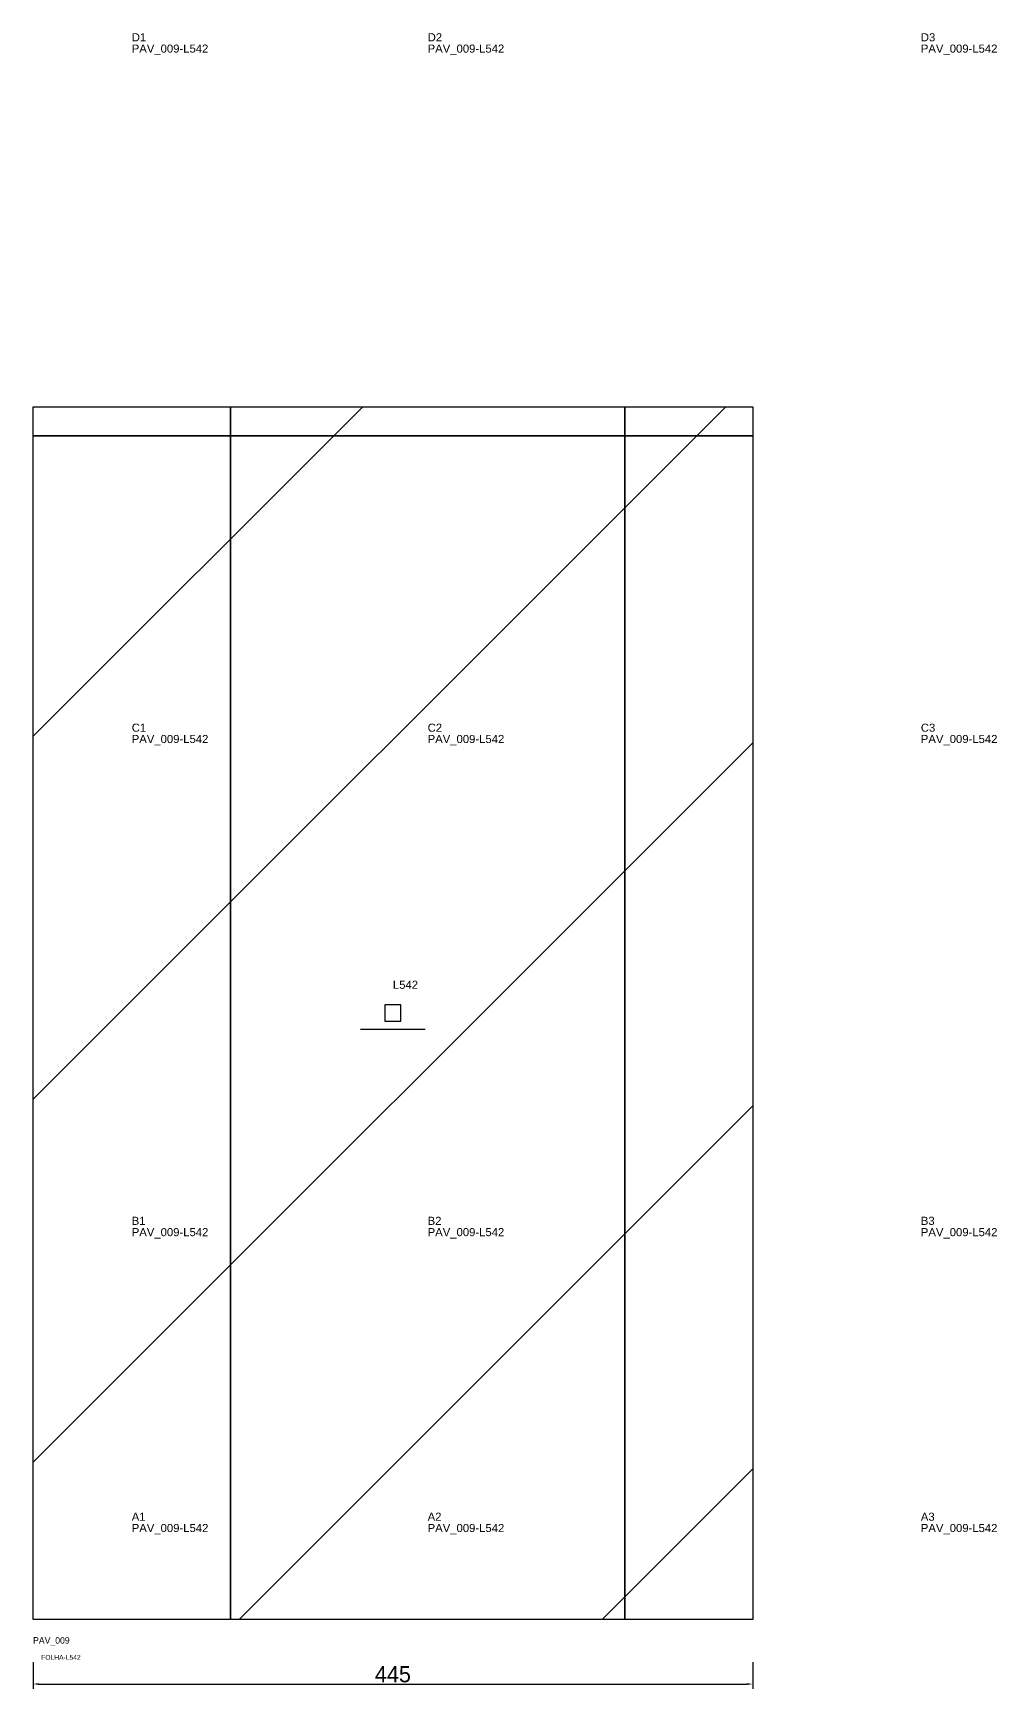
# Model space of a CAD drawing. Header units: metres. Extents: x 222 to 818, y -592 to 1653.
# Drawn here: x 222 to 818, y -592 to 433 of the extents above; entities that cross this region are included whole.
import ezdxf

# ---------------------------------------------------------------- set-up
doc = ezdxf.new("R2010")
doc.units = ezdxf.units.M
for name, color, linetype in [('3', 3, 'CONTINUOUS'), ('AUX00', 7, 'CONTINUOUS'), ('COTA', 241, 'CONTINUOUS'), ('FOLHA', 255, 'CONTINUOUS'), ('Hachura', 251, 'CONTINUOUS'), ('NOMENCLATURA', 7, 'CONTINUOUS'), ('Nível', 160, 'CONTINUOUS'), ('Painéis', 200, 'CONTINUOUS'), ('Pilares', 5, 'CONTINUOUS'), ('SARR_2.2x7', 40, 'CONTINUOUS')]:
    doc.layers.add(name, color=color, linetype=linetype)
doc.styles.add('ARIAL', font='Arial.ttf')
doc.styles.add('STR_STANDARD', font='arial.ttf')
doc.dimstyles.new('EZ DXF', dxfattribs={"dimtxt": 10, "dimasz": 3.5, "dimexe": 3, "dimexo": 1.5, "dimgap": 1, "dimtad": 1, "dimdec": 1, "dimdsep": 46, "dimcen": 2.5, "dimazin": 3, "dimtfac": 1, "dimtmove": 0, "dimatfit": 3})

msp = doc.modelspace()

# ---------------------------------------------------------------- hatches: boundary and pattern name
at = {"layer": 'Hachura'}
h = msp.add_hatch(dxfattribs=at)
h.set_pattern_fill('ANSI31', scale=50)
h.paths.add_polyline_path([(222.2, -548.5), (222.2, 201.5), (637.2, 201.5), (667.2, 201.5), (667.2, 178.5), (667.2, -91.5), (667.2, -541.5), (667.2, -548.5), (637.2, -548.5)])
h = msp.add_hatch(dxfattribs=at)
h.set_pattern_fill('ANSI31', scale=50)
h.paths.add_polyline_path([(222.2, -548.5), (222.2, 201.5), (637.2, 201.5), (667.2, 201.5), (667.2, 178.5), (667.2, -91.5), (667.2, -541.5), (667.2, -548.5), (637.2, -548.5)])

# ---------------------------------------------------------------- linework, layer by layer
at = {"layer": '3'}
for points in [[(344.2, -548.5), (344.2, 201.5)], [(344.2, -548.5), (344.2, 201.5)], [(588.2, -548.5), (588.2, 201.5)], [(588.2, -548.5), (588.2, 201.5)], [(222.2, 183.5), (667.2, 183.5)], [(222.2, 183.5), (667.2, 183.5)]]:
    msp.add_lwpolyline(points, close=True, dxfattribs=at)
at = {"layer": 'Painéis', "color": 200}
for p, q in [((222.2, -548.5), (222.2, 201.5)), ((222.2, 201.5), (637.2, 201.5)), ((222.2, -548.5), (222.2, 201.5)), ((222.2, 201.5), (637.2, 201.5)), ((637.2, 201.5), (667.2, 201.5)), ((637.2, 201.5), (667.2, 201.5)), ((667.2, 201.5), (667.2, 178.5)), ((667.2, 201.5), (667.2, 178.5)), ((667.2, 178.5), (667.2, -91.5)), ((667.2, 178.5), (667.2, -91.5)), ((667.2, -91.5), (667.2, -541.5)), ((667.2, -91.5), (667.2, -541.5)), ((667.2, -541.5), (667.2, -548.5)), ((667.2, -541.5), (667.2, -548.5)), ((637.2, -548.5), (222.2, -548.5)), ((637.2, -548.5), (222.2, -548.5)), ((667.2, -548.5), (637.2, -548.5)), ((667.2, -548.5), (637.2, -548.5))]:
    msp.add_line(p, q, dxfattribs=at)
at = {"layer": 'Pilares'}
msp.add_lwpolyline([(439.7, -178.5), (449.7, -178.5), (449.7, -168.5), (439.7, -168.5)], close=True, dxfattribs=at)
msp.add_lwpolyline([(439.7, -178.5), (449.7, -178.5), (449.7, -168.5), (439.7, -168.5)], close=True, dxfattribs=at)
at = {"layer": 'SARR_2.2x7'}
msp.add_line((424.7, -183.5), (464.7, -183.5), dxfattribs=at)
msp.add_line((424.7, -183.5), (464.7, -183.5), dxfattribs=at)

# ---------------------------------------------------------------- texts
at = {"layer": '3', "style": 'STR_STANDARD'}
for s, p in [('D1', (283.2, 427.5)), ('D1', (283.2, 427.5)), ('D2', (466.2, 427.5)), ('D2', (466.2, 427.5)), ('D3', (771.2, 427.5)), ('D3', (771.2, 427.5)), ('C1', (283.2, 0.5)), ('C1', (283.2, 0.5)), ('C2', (466.2, 0.5)), ('C2', (466.2, 0.5)), ('C3', (771.2, 0.5)), ('C3', (771.2, 0.5)), ('B1', (283.2, -304.5)), ('B1', (283.2, -304.5)), ('B2', (466.2, -304.5)), ('B2', (466.2, -304.5)), ('B3', (771.2, -304.5)), ('B3', (771.2, -304.5)), ('A1', (283.2, -487.5)), ('A1', (283.2, -487.5)), ('A2', (466.2, -487.5)), ('A2', (466.2, -487.5)), ('A3', (771.2, -487.5)), ('A3', (771.2, -487.5))]:
    msp.add_text(s, height=5, dxfattribs=at).set_placement(p)
at = {"layer": 'AUX00', "style": 'STR_STANDARD'}
for p in [(283.2, 420.5), (283.2, 420.5), (466.2, 420.5), (466.2, 420.5), (771.2, 420.5), (771.2, 420.5), (283.2, -6.5), (283.2, -6.5), (466.2, -6.5), (466.2, -6.5), (771.2, -6.5), (771.2, -6.5), (283.2, -311.5), (283.2, -311.5), (466.2, -311.5), (466.2, -311.5), (771.2, -311.5), (771.2, -311.5), (283.2, -494.5), (283.2, -494.5), (466.2, -494.5), (466.2, -494.5), (771.2, -494.5), (771.2, -494.5)]:
    msp.add_text('PAV_009-L542', height=5, dxfattribs=at).set_placement(p)
at = {"layer": 'FOLHA'}
msp.add_text('FOLHA-L542', height=3, dxfattribs=at).set_placement((227.2, -573.5))
msp.add_text('FOLHA-L542', height=3, dxfattribs=at).set_placement((227.2, -573.5))
at = {"layer": 'NOMENCLATURA', "insert": (444.7, -153.5), "char_height": 5, "attachment_point": 1, "style": 'ARIAL'}
msp.add_mtext('L542', dxfattribs=at)
msp.add_mtext('L542', dxfattribs=at)
at = {"layer": 'Nível'}
msp.add_text('PAV_009', height=4, dxfattribs=at).set_placement((222.2, -563.5))
msp.add_text('PAV_009', height=4, dxfattribs=at).set_placement((222.2, -563.5))

# ---------------------------------------------------------------- dimensions: what is measured, and where the dimension line sits
at = {"layer": 'COTA'}
msp.add_linear_dim(base=(222.2, -588.5), p1=(222.2, -573.5), p2=(667.2, -573.5), dimstyle='EZ DXF', dxfattribs=at).render()
msp.add_linear_dim(base=(222.2, -588.5), p1=(222.2, -573.5), p2=(667.2, -573.5), dimstyle='EZ DXF', dxfattribs=at).render()

doc.saveas('drawing.dxf')
